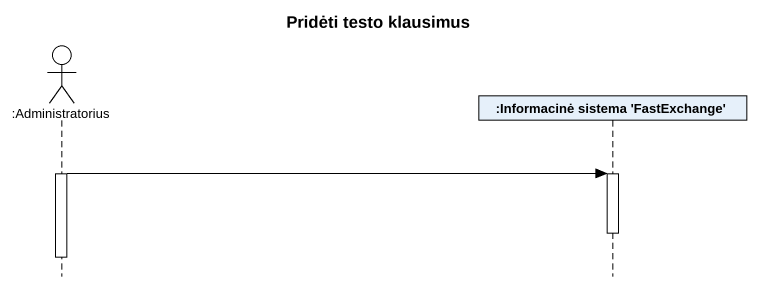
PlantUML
@startuml
title Pridėti testo klausimus
hide footbox
actor ":Administratorius" as Administratorius
participant ":Informacinė sistema 'FastExchange'" as Informacinė_sistema

activate Administratorius
Administratorius -> Informacinė_sistema
activate Informacinė_sistema
deactivate Informacinė_sistema
deactivate Administratorius
@enduml
